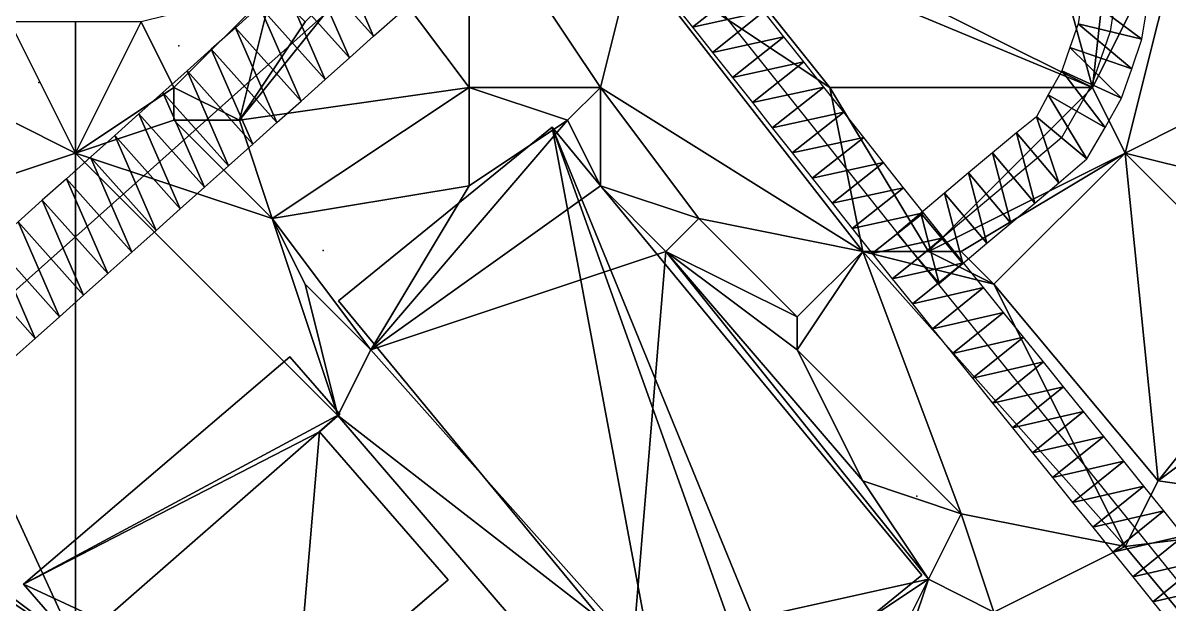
# Model space of a CAD drawing. Header units: metres. Extents: x -1103 to 901, y -902 to 905.
# Drawn here: x -289.2 to -219.3, y 326.5 to 361.9 of the extents above; entities that cross this region are included whole.
import ezdxf

# ---------------------------------------------------------------- set-up
doc = ezdxf.new("R2010")
doc.units = ezdxf.units.M
for name, color, linetype in [('OSM_BUILDING_FOOTPRINTS', 7, 'CONTINUOUS'), ('OSM_BUILDING_ROOFS', 1, 'CONTINUOUS'), ('OSM_BUILDING_WALLS', 8, 'CONTINUOUS'), ('OSM_ROAD_AXES', 2, 'CONTINUOUS'), ('OSM_ROAD_SURFACE', 9, 'CONTINUOUS'), ('OSM_TERRAIN', 3, 'CONTINUOUS'), ('OSM_TREES', 3, 'CONTINUOUS')]:
    doc.layers.add(name, color=color, linetype=linetype)

msp = doc.modelspace()

# ---------------------------------------------------------------- linework, layer by layer
at = {"layer": 'OSM_BUILDING_FOOTPRINTS'}
for points in [[(-269.956, 344.985, 15.515), (-256.934, 355.579, 15.515), (-234.396, 328.241, 15.515), (-242.907, 321.318, 15.515), (-246.046, 325.123, 15.515), (-250.556, 321.451, 15.515), (-269.956, 344.985, 15.515)], [(-289.178, 327.699, 16.817), (-278.279, 315.125, 16.817), (-272.564, 320.002, 16.817), (-271.669, 318.974, 16.817), (-264.871, 324.791, 16.817), (-265.755, 325.819, 16.817), (-263.279, 327.954, 16.817), (-271.116, 337, 16.817), (-269.878, 338.062, 16.817), (-272.94, 341.578, 16.817), (-289.178, 327.699, 16.817)]]:
    msp.add_polyline3d(points, close=True, dxfattribs=at)
at = {"layer": 'OSM_BUILDING_ROOFS'}
for points in [[(-256.934, 355.579, 46.315), (-269.956, 344.985, 46.315), (-250.556, 321.451, 46.315)], [(-256.934, 355.579, 46.315), (-250.556, 321.451, 46.315), (-246.046, 325.123, 46.315)], [(-256.934, 355.579, 46.315), (-246.046, 325.123, 46.315), (-242.907, 321.318, 46.315)], [(-256.934, 355.579, 46.315), (-242.907, 321.318, 46.315), (-234.396, 328.241, 46.315)], [(-269.878, 338.062, 47.617), (-272.94, 341.578, 47.617), (-289.178, 327.699, 47.617)], [(-271.116, 337, 47.617), (-269.878, 338.062, 47.617), (-289.178, 327.699, 47.617)], [(-271.116, 337, 47.617), (-289.178, 327.699, 47.617), (-272.564, 320.002, 47.617)], [(-272.564, 320.002, 47.617), (-263.279, 327.954, 47.617), (-271.116, 337, 47.617)], [(-272.564, 320.002, 47.617), (-265.755, 325.819, 47.617), (-263.279, 327.954, 47.617)], [(-289.178, 327.699, 47.617), (-278.279, 315.125, 47.617), (-272.564, 320.002, 47.617)]]:
    msp.add_3dface(points, dxfattribs=at)
at = {"layer": 'OSM_BUILDING_WALLS'}
for points in [[(-256.934, 355.579, 15.515), (-269.956, 344.985, 15.515), (-269.956, 344.985, 46.315)], [(-256.934, 355.579, 15.515), (-269.956, 344.985, 46.315), (-256.934, 355.579, 46.315)], [(-234.396, 328.241, 15.515), (-256.934, 355.579, 15.515), (-256.934, 355.579, 46.315)], [(-234.396, 328.241, 15.515), (-256.934, 355.579, 46.315), (-234.396, 328.241, 46.315)], [(-269.956, 344.985, 15.515), (-250.556, 321.451, 15.515), (-250.556, 321.451, 46.315)], [(-269.956, 344.985, 15.515), (-250.556, 321.451, 46.315), (-269.956, 344.985, 46.315)], [(-272.94, 341.578, 16.817), (-289.178, 327.699, 16.817), (-289.178, 327.699, 47.617)], [(-272.94, 341.578, 16.817), (-289.178, 327.699, 47.617), (-272.94, 341.578, 47.617)], [(-269.878, 338.062, 16.817), (-272.94, 341.578, 16.817), (-272.94, 341.578, 47.617)], [(-269.878, 338.062, 16.817), (-272.94, 341.578, 47.617), (-269.878, 338.062, 47.617)], [(-271.116, 337, 16.817), (-269.878, 338.062, 16.817), (-269.878, 338.062, 47.617)], [(-271.116, 337, 16.817), (-269.878, 338.062, 47.617), (-271.116, 337, 47.617)], [(-263.279, 327.954, 16.817), (-271.116, 337, 16.817), (-271.116, 337, 47.617)], [(-263.279, 327.954, 16.817), (-271.116, 337, 47.617), (-263.279, 327.954, 47.617)], [(-265.755, 325.819, 16.817), (-263.279, 327.954, 16.817), (-263.279, 327.954, 47.617)], [(-265.755, 325.819, 16.817), (-263.279, 327.954, 47.617), (-265.755, 325.819, 47.617)], [(-242.907, 321.318, 15.515), (-234.396, 328.241, 15.515), (-234.396, 328.241, 46.315)], [(-242.907, 321.318, 15.515), (-234.396, 328.241, 46.315), (-242.907, 321.318, 46.315)], [(-289.178, 327.699, 16.817), (-278.279, 315.125, 16.817), (-278.279, 315.125, 47.617)], [(-289.178, 327.699, 16.817), (-278.279, 315.125, 47.617), (-289.178, 327.699, 47.617)]]:
    msp.add_3dface(points, dxfattribs=at)
at = {"layer": 'OSM_ROAD_AXES'}
for points in [[(338.128, 881.942, 14.359), (234.895, 793.04, 12.898), (204.718, 767.892, 16.831), (76.88, 658.585, 15.214), (-16.846, 578.441, 10.141), (-81.964, 522.77, 11.318), (-163.309, 453.629, 16.809), (-182.001, 437.737, 14.897), (-234.694, 391.565, 11.193), (-256.57, 375.209, 14.917), (-337.594, 302.816, 14.849)], [(-157.826, 253.505, 19.336), (-161.33, 257.519, 19.095), (-183.747, 284.924, 15.418), (-208.994, 315.767, 14.23), (-234.639, 347.573, 15.628), (-256.57, 375.209, 14.917), (-282.181, 405.676, 12.154), (-361.261, 499.721, 16.837)], [(-234.694, 391.565, 11.193), (-222.325, 375.408, 12.418), (-221.739, 372.168, 12.738), (-221.739, 369.149, 13.023), (-222.922, 361.418, 13.709), (-224.038, 358.178, 13.974), (-225.884, 354.938, 14.455), (-234.639, 347.573, 15.628)]]:
    msp.add_polyline3d(points, dxfattribs=at)
at = {"layer": 'OSM_ROAD_SURFACE'}
for points in [[(-270.354, 366.916, 16.701), (-271.827, 365.6, 16.936), (-267.829, 361.126, 16.913)], [(-270.354, 366.916, 16.701), (-267.829, 361.126, 16.913), (-266.356, 362.442, 16.695)], [(-271.827, 365.6, 16.936), (-273.3, 364.284, 17.172), (-269.302, 359.809, 17.131)], [(-271.827, 365.6, 16.936), (-269.302, 359.809, 17.131), (-267.829, 361.126, 16.913)], [(-273.3, 364.284, 17.172), (-274.773, 362.967, 17.412), (-270.776, 358.493, 17.349)], [(-273.3, 364.284, 17.172), (-270.776, 358.493, 17.349), (-269.302, 359.809, 17.131)], [(-245.256, 364.169, 15.414), (-249.608, 363.218, 15.431), (-248.389, 361.683, 15.454)], [(-244.038, 362.634, 15.425), (-245.256, 364.169, 15.414), (-248.389, 361.683, 15.454)], [(-224.603, 363.654, 13.528), (-224.866, 361.886, 13.688), (-220.977, 360.951, 13.881)], [(-224.603, 363.654, 13.528), (-220.977, 360.951, 13.881), (-220.649, 363.049, 13.695)], [(-274.773, 362.967, 17.412), (-276.246, 361.651, 17.631), (-272.249, 357.177, 17.567)], [(-274.773, 362.967, 17.412), (-272.249, 357.177, 17.567), (-270.776, 358.493, 17.349)], [(-244.038, 362.634, 15.425), (-248.389, 361.683, 15.454), (-247.171, 360.147, 15.478)], [(-242.819, 361.099, 15.436), (-244.038, 362.634, 15.425), (-247.171, 360.147, 15.478)], [(-276.246, 361.651, 17.631), (-277.72, 360.335, 17.845), (-273.722, 355.861, 17.789)], [(-276.246, 361.651, 17.631), (-273.722, 355.861, 17.789), (-272.249, 357.177, 17.567)], [(-224.866, 361.886, 13.688), (-225.371, 360.45, 13.889), (-221.589, 359.147, 14.028)], [(-224.866, 361.886, 13.688), (-221.589, 359.147, 14.028), (-220.977, 360.951, 13.881)], [(-242.819, 361.099, 15.436), (-247.171, 360.147, 15.478), (-245.953, 358.612, 15.501)], [(-241.601, 359.563, 15.448), (-242.819, 361.099, 15.436), (-245.953, 358.612, 15.501)], [(-277.72, 360.335, 17.845), (-279.193, 359.019, 18.052), (-275.195, 354.545, 18.014)], [(-277.72, 360.335, 17.845), (-275.195, 354.545, 18.014), (-273.722, 355.861, 17.789)], [(-225.371, 360.45, 13.889), (-225.857, 359.01, 14.109), (-222.219, 357.347, 14.174)], [(-225.371, 360.45, 13.889), (-222.219, 357.347, 14.174), (-221.589, 359.147, 14.028)], [(-241.601, 359.563, 15.448), (-245.953, 358.612, 15.501), (-244.734, 357.077, 15.524)], [(-240.382, 358.028, 15.463), (-241.601, 359.563, 15.448), (-244.734, 357.077, 15.524)], [(-279.193, 359.019, 18.052), (-280.666, 357.703, 18.248), (-276.668, 353.228, 18.258)], [(-279.193, 359.019, 18.052), (-276.668, 353.228, 18.258), (-275.195, 354.545, 18.014)], [(-225.857, 359.01, 14.109), (-226.699, 357.548, 14.313), (-223.223, 355.568, 14.335)], [(-225.857, 359.01, 14.109), (-223.223, 355.568, 14.335), (-222.219, 357.347, 14.174)], [(-240.382, 358.028, 15.463), (-244.734, 357.077, 15.524), (-243.516, 355.541, 15.548)], [(-239.164, 356.493, 15.493), (-240.382, 358.028, 15.463), (-243.516, 355.541, 15.548)], [(-280.666, 357.703, 18.248), (-282.139, 356.386, 18.393), (-278.141, 351.912, 18.541)], [(-280.666, 357.703, 18.248), (-278.141, 351.912, 18.541), (-276.668, 353.228, 18.258)], [(-226.699, 357.548, 14.313), (-227.418, 356.221, 14.478), (-224.35, 353.655, 14.624)], [(-226.699, 357.548, 14.313), (-224.35, 353.655, 14.624), (-223.223, 355.568, 14.335)], [(-239.164, 356.493, 15.493), (-243.516, 355.541, 15.548), (-242.297, 354.006, 15.571)], [(-237.946, 354.957, 15.508), (-239.164, 356.493, 15.493), (-242.297, 354.006, 15.571)], [(-282.139, 356.386, 18.393), (-283.612, 355.07, 18.512), (-279.615, 350.596, 18.709)], [(-282.139, 356.386, 18.393), (-279.615, 350.596, 18.709), (-278.141, 351.912, 18.541)], [(-227.418, 356.221, 14.478), (-228.631, 355.241, 14.659), (-226.056, 352.18, 14.873)], [(-227.418, 356.221, 14.478), (-226.056, 352.18, 14.873), (-224.35, 353.655, 14.624)], [(-283.612, 355.07, 18.512), (-285.085, 353.754, 18.746), (-281.088, 349.28, 18.826)], [(-283.612, 355.07, 18.512), (-281.088, 349.28, 18.826), (-279.615, 350.596, 18.709)], [(-228.631, 355.241, 14.659), (-230.09, 354.013, 14.882), (-227.515, 350.952, 14.998)], [(-228.631, 355.241, 14.659), (-227.515, 350.952, 14.998), (-226.056, 352.18, 14.873)], [(-237.946, 354.957, 15.508), (-242.297, 354.006, 15.571), (-241.079, 352.471, 15.595)], [(-236.727, 353.422, 15.515), (-237.946, 354.957, 15.508), (-241.079, 352.471, 15.595)], [(-285.085, 353.754, 18.746), (-286.559, 352.438, 18.786), (-282.561, 347.963, 18.834)], [(-285.085, 353.754, 18.746), (-282.561, 347.963, 18.834), (-281.088, 349.28, 18.826)], [(-230.09, 354.013, 14.882), (-231.549, 352.786, 15.104), (-228.974, 349.725, 15.092)], [(-230.09, 354.013, 14.882), (-228.974, 349.725, 15.092), (-227.515, 350.952, 14.998)], [(-236.727, 353.422, 15.515), (-241.079, 352.471, 15.595), (-239.861, 350.935, 15.618)], [(-235.509, 351.886, 15.523), (-236.727, 353.422, 15.515), (-239.861, 350.935, 15.618)], [(-286.559, 352.438, 18.786), (-288.032, 351.121, 18.803), (-284.034, 346.647, 18.834)], [(-286.559, 352.438, 18.786), (-284.034, 346.647, 18.834), (-282.561, 347.963, 18.834)], [(-231.549, 352.786, 15.104), (-233.008, 351.558, 15.326), (-230.433, 348.497, 15.271)], [(-231.549, 352.786, 15.104), (-230.433, 348.497, 15.271), (-228.974, 349.725, 15.092)], [(-235.509, 351.886, 15.523), (-239.861, 350.935, 15.618), (-238.642, 349.4, 15.642)], [(-234.291, 350.351, 15.531), (-235.509, 351.886, 15.523), (-238.642, 349.4, 15.642)], [(-233.008, 351.558, 15.326), (-234.467, 350.331, 15.549), (-231.892, 347.27, 15.57)], [(-233.008, 351.558, 15.326), (-231.892, 347.27, 15.57), (-230.433, 348.497, 15.271)], [(-288.032, 351.121, 18.803), (-289.505, 349.805, 18.821), (-285.507, 345.331, 18.834)], [(-288.032, 351.121, 18.803), (-285.507, 345.331, 18.834), (-284.034, 346.647, 18.834)], [(-234.291, 350.351, 15.531), (-238.642, 349.4, 15.642), (-237.424, 347.865, 15.669)], [(-233.077, 348.822, 15.545), (-234.291, 350.351, 15.531), (-237.424, 347.865, 15.669)], [(-234.467, 350.331, 15.549), (-235.926, 349.103, 15.654), (-233.351, 346.042, 15.674)], [(-234.467, 350.331, 15.549), (-233.351, 346.042, 15.674), (-231.892, 347.27, 15.57)], [(-289.505, 349.805, 18.821), (-290.978, 348.489, 18.838), (-286.98, 344.015, 18.845)], [(-289.505, 349.805, 18.821), (-286.98, 344.015, 18.845), (-285.507, 345.331, 18.834)], [(-233.077, 348.822, 15.545), (-237.424, 347.865, 15.669), (-236.201, 346.323, 15.664)], [(-231.861, 347.313, 15.548), (-233.077, 348.822, 15.545), (-236.201, 346.323, 15.664)], [(-290.978, 348.489, 18.838), (-292.451, 347.173, 18.855), (-288.454, 342.698, 18.863)], [(-290.978, 348.489, 18.838), (-288.454, 342.698, 18.863), (-286.98, 344.015, 18.845)], [(-231.861, 347.313, 15.548), (-236.201, 346.323, 15.664), (-234.975, 344.803, 15.66)], [(-230.64, 345.799, 15.684), (-231.861, 347.313, 15.548), (-234.975, 344.803, 15.66)], [(-292.451, 347.173, 18.855), (-289.927, 341.382, 18.88), (-288.454, 342.698, 18.863)], [(-230.64, 345.799, 15.684), (-234.975, 344.803, 15.66), (-233.753, 343.288, 15.655)], [(-229.418, 344.284, 15.679), (-230.64, 345.799, 15.684), (-233.753, 343.288, 15.655)], [(-229.418, 344.284, 15.679), (-233.753, 343.288, 15.655), (-232.532, 341.774, 15.658)], [(-228.197, 342.77, 15.674), (-229.418, 344.284, 15.679), (-232.532, 341.774, 15.658)], [(-228.197, 342.77, 15.674), (-232.532, 341.774, 15.658), (-231.311, 340.259, 15.668)], [(-226.976, 341.255, 15.668), (-228.197, 342.77, 15.674), (-231.311, 340.259, 15.668)], [(-226.976, 341.255, 15.668), (-231.311, 340.259, 15.668), (-230.09, 338.744, 15.677)], [(-225.755, 339.741, 15.661), (-226.976, 341.255, 15.668), (-230.09, 338.744, 15.677)], [(-225.755, 339.741, 15.661), (-230.09, 338.744, 15.677), (-228.869, 337.23, 15.686)], [(-224.534, 338.226, 15.655), (-225.755, 339.741, 15.661), (-228.869, 337.23, 15.686)], [(-224.534, 338.226, 15.655), (-228.869, 337.23, 15.686), (-227.647, 335.715, 15.696)], [(-223.312, 336.712, 15.649), (-224.534, 338.226, 15.655), (-227.647, 335.715, 15.696)], [(-223.312, 336.712, 15.649), (-227.647, 335.715, 15.696), (-226.426, 334.201, 15.705)], [(-222.091, 335.197, 15.642), (-223.312, 336.712, 15.649), (-226.426, 334.201, 15.705)], [(-222.091, 335.197, 15.642), (-226.426, 334.201, 15.705), (-225.205, 332.686, 15.715)], [(-220.87, 333.682, 15.636), (-222.091, 335.197, 15.642), (-225.205, 332.686, 15.715)], [(-220.87, 333.682, 15.636), (-225.205, 332.686, 15.715), (-223.984, 331.172, 15.724)], [(-219.649, 332.168, 15.553), (-220.87, 333.682, 15.636), (-223.984, 331.172, 15.724)], [(-219.649, 332.168, 15.553), (-223.984, 331.172, 15.724), (-222.763, 329.657, 15.689)], [(-218.428, 330.653, 15.427), (-219.649, 332.168, 15.553), (-222.763, 329.657, 15.689)], [(-218.428, 330.653, 15.427), (-222.763, 329.657, 15.689), (-221.542, 328.143, 15.548)], [(-217.206, 329.139, 15.286), (-218.428, 330.653, 15.427), (-221.542, 328.143, 15.548)], [(-217.206, 329.139, 15.286), (-221.542, 328.143, 15.548), (-220.32, 326.628, 15.405)], [(-215.985, 327.624, 15.142), (-217.206, 329.139, 15.286), (-220.32, 326.628, 15.405)], [(-215.985, 327.624, 15.142), (-220.32, 326.628, 15.405), (-219.099, 325.113, 15.263)]]:
    msp.add_3dface(points, dxfattribs=at)
at = {"layer": 'OSM_TERRAIN'}
for points in [[(-230, 380, 11.997), (-252, 372, 15.186), (-224, 358, 13.99)], [(-224, 358, 13.99), (-222, 376, 12.364), (-230, 380, 11.997)], [(-224, 358, 13.99), (-218, 370, 13.091), (-222, 376, 12.364)], [(-248, 368, 15.336), (-224, 358, 13.99), (-252, 372, 15.186)], [(-268, 366, 16.289), (-262, 358, 16.993), (-262, 370, 15.603)], [(-254, 358, 16.372), (-262, 370, 15.603), (-262, 358, 16.993)], [(-254, 358, 16.372), (-252, 366, 15.34), (-262, 370, 15.603)], [(-224, 358, 13.99), (-222, 354, 14.451), (-218, 370, 13.091)], [(-222, 354, 14.451), (-218, 356, 13.352), (-218, 370, 13.091)], [(-252, 366, 15.34), (-240, 358, 15.41), (-248, 368, 15.336)], [(-248, 368, 15.336), (-240, 358, 15.41), (-224, 358, 13.99)], [(-276, 356, 17.814), (-262, 358, 16.993), (-268, 366, 16.289)], [(-276, 356, 17.814), (-268, 366, 16.289), (-272, 362, 16.948)], [(-254, 358, 16.372), (-238, 348, 15.617), (-252, 366, 15.34)], [(-252, 366, 15.34), (-238, 348, 15.617), (-240, 358, 15.41)], [(-280, 358, 18.152), (-274, 364, 17.232), (-282, 362, 17.721)], [(-280, 358, 18.152), (-276, 356, 17.814), (-274, 364, 17.232)], [(-276, 356, 17.814), (-272, 362, 16.948), (-274, 364, 17.232)], [(-290, 356, 18.493), (-286, 354, 18.723), (-290, 362, 17.675)], [(-286, 354, 18.723), (-286, 362, 17.821), (-290, 362, 17.675)], [(-280, 358, 18.152), (-282, 362, 17.721), (-286, 354, 18.723)], [(-286, 354, 18.723), (-282, 362, 17.721), (-286, 362, 17.821)], [(-280, 356, 18.022), (-280, 358, 18.152), (-286, 354, 18.723)], [(-280, 356, 18.022), (-276, 356, 17.814), (-280, 358, 18.152)], [(-274, 350, 18.487), (-262, 358, 16.993), (-276, 356, 17.814)], [(-274, 350, 18.487), (-262, 352, 17.692), (-262, 358, 16.993)], [(-262, 352, 17.692), (-256, 356, 17.443), (-262, 358, 16.993)], [(-256, 356, 17.443), (-254, 358, 16.372), (-262, 358, 16.993)], [(-256, 356, 17.443), (-254, 352, 17.709), (-254, 358, 16.372)], [(-254, 352, 17.709), (-248, 350, 16.536), (-254, 358, 16.372)], [(-254, 358, 16.372), (-248, 350, 16.536), (-238, 348, 15.617)], [(-238, 348, 15.617), (-234, 348, 15.633), (-240, 358, 15.41)], [(-224, 358, 13.99), (-240, 358, 15.41), (-234, 348, 15.633)], [(-222, 354, 14.451), (-224, 358, 13.99), (-234, 348, 15.633)], [(-298, 350, 18.817), (-286, 354, 18.723), (-290, 356, 18.493)], [(-286, 354, 18.723), (-274, 350, 18.487), (-280, 356, 18.022)], [(-280, 356, 18.022), (-274, 350, 18.487), (-276, 356, 17.814)], [(-268, 342, 17.791), (-254, 352, 17.709), (-256, 356, 17.443)], [(-268, 342, 17.791), (-256, 356, 17.443), (-262, 352, 17.692)], [(-222, 354, 14.451), (-206, 350, 13.934), (-218, 356, 13.352)], [(-286, 324, 18.925), (-286, 354, 18.723), (-298, 350, 18.817)], [(-286, 324, 18.925), (-270, 338, 18.927), (-286, 354, 18.723)], [(-270, 338, 18.927), (-274, 350, 18.487), (-286, 354, 18.723)], [(-232, 348, 15.278), (-222, 354, 14.451), (-234, 348, 15.633)], [(-230, 346, 15.637), (-222, 354, 14.451), (-232, 348, 15.278)], [(-230, 346, 15.637), (-220, 334, 15.587), (-222, 354, 14.451)], [(-220, 334, 15.587), (-212, 344, 14.579), (-222, 354, 14.451)], [(-222, 354, 14.451), (-212, 344, 14.579), (-206, 350, 13.934)], [(-268, 342, 17.791), (-262, 352, 17.692), (-274, 350, 18.487)], [(-250, 348, 17.574), (-254, 352, 17.709), (-268, 342, 17.791)], [(-250, 348, 17.574), (-248, 350, 16.536), (-254, 352, 17.709)], [(-286, 324, 18.925), (-298, 350, 18.817), (-302, 336, 18.387)], [(-270, 338, 18.927), (-272, 346, 18.177), (-274, 350, 18.487)], [(-272, 346, 18.177), (-268, 342, 17.791), (-274, 350, 18.487)], [(-250, 348, 17.574), (-242, 344, 16.449), (-248, 350, 16.536)], [(-242, 344, 16.449), (-238, 348, 15.617), (-248, 350, 16.536)], [(-268, 342, 17.791), (-252, 324, 17.709), (-250, 348, 17.574)], [(-234, 328, 17.592), (-250, 348, 17.574), (-252, 324, 17.709)], [(-234, 328, 17.592), (-238, 334, 17.541), (-250, 348, 17.574)], [(-250, 348, 17.574), (-238, 334, 17.541), (-242, 342, 16.936)], [(-250, 348, 17.574), (-242, 342, 16.936), (-242, 344, 16.449)], [(-232, 332, 16.451), (-238, 348, 15.617), (-242, 342, 16.936)], [(-242, 342, 16.936), (-238, 348, 15.617), (-242, 344, 16.449)], [(-232, 332, 16.451), (-222, 330, 15.571), (-238, 348, 15.617)], [(-238, 348, 15.617), (-222, 330, 15.571), (-230, 346, 15.637)], [(-238, 348, 15.617), (-230, 346, 15.637), (-234, 348, 15.633)], [(-234, 348, 15.633), (-230, 346, 15.637), (-232, 348, 15.278)], [(-270, 338, 18.927), (-268, 342, 17.791), (-272, 346, 18.177)], [(-222, 330, 15.571), (-220, 334, 15.587), (-230, 346, 15.637)], [(-220, 334, 15.587), (-212, 340, 14.789), (-212, 344, 14.579)], [(-270, 338, 18.927), (-252, 324, 17.709), (-268, 342, 17.791)], [(-238, 334, 17.541), (-232, 332, 16.451), (-242, 342, 16.936)], [(-206, 332, 14.672), (-212, 340, 14.789), (-220, 334, 15.587)], [(-258, 324, 18.66), (-270, 338, 18.927), (-286, 324, 18.925)], [(-270, 338, 18.927), (-258, 324, 18.66), (-252, 324, 17.709)], [(-292, 328, 18.356), (-286, 324, 18.925), (-302, 336, 18.387)], [(-234, 328, 17.592), (-232, 332, 16.451), (-238, 334, 17.541)], [(-222, 330, 15.571), (-206, 332, 14.672), (-220, 334, 15.587)], [(-234, 328, 17.592), (-230, 326, 16.288), (-232, 332, 16.451)], [(-230, 326, 16.288), (-222, 330, 15.571), (-232, 332, 16.451)], [(-212, 318, 14.413), (-206, 332, 14.672), (-222, 330, 15.571)], [(-230, 326, 16.288), (-212, 318, 14.413), (-222, 330, 15.571)], [(-290, 326, 18.513), (-286, 324, 18.925), (-292, 328, 18.356)], [(-240, 324, 17.709), (-234, 328, 17.592), (-252, 324, 17.709)], [(-238, 320, 17.195), (-234, 328, 17.592), (-240, 324, 17.709)], [(-238, 320, 17.195), (-236, 322, 16.777), (-234, 328, 17.592)], [(-236, 322, 16.777), (-230, 326, 16.288), (-234, 328, 17.592)]]:
    msp.add_3dface(points, dxfattribs=at)
at = {"layer": 'OSM_TREES'}
for p in [(-279.694, 360.545, 17.83), (-288.239, 358.3, 18.161), (-270.895, 348.059, 18.2), (-234.705, 333.074, 16.908)]:
    msp.add_point(p, dxfattribs=at)

doc.saveas('drawing.dxf')
